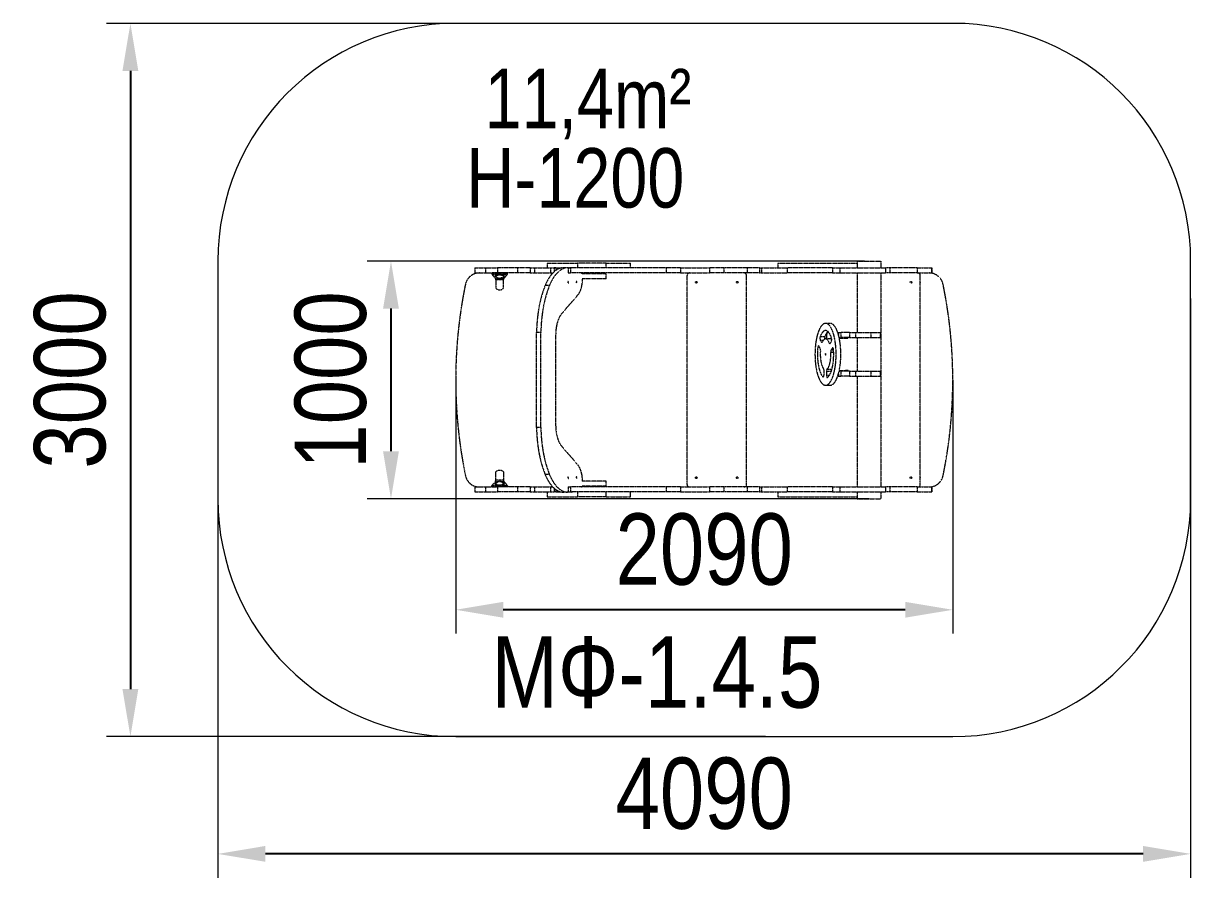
# Model space of a CAD drawing. Header units: millimetres. Extents: x -2782 to 2126, y -1889 to 1704.
import ezdxf

# ---------------------------------------------------------------- set-up
doc = ezdxf.new("R2010")
doc.units = ezdxf.units.MM
doc.linetypes.add('HIDDEN', pattern=[1.905, 1.27, -0.635])
for name, color, linetype in [('DIKOM_АРТИКУЛ', 7, 'Continuous'), ('DIKOM_ЗОНА', 90, 'Continuous'), ('DIKOM_ОБЪЕКТ', 7, 'Continuous'), ('DIKOM_РАЗМЕР_ЗОНА', 7, 'Continuous'), ('DIKOM_РАЗМЕР_ОБЪЕКТА', 7, 'Continuous')]:
    doc.layers.add(name, color=color, linetype=linetype)
doc.styles.add('style1', font='arialbd.ttf', dxfattribs={"width": 0.8})
doc.dimstyles.new('1-50', dxfattribs={"dimtxt": 300, "dimasz": 200, "dimexe": 100, "dimexo": 0, "dimgap": 100, "dimtad": 1, "dimtoh": 1, "dimtxsty": 'style1', "dimcen": 200, "dimclrd": 7, "dimclre": 7, "dimclrt": 7, "dimadec": 1, "dimazin": 2, "dimtfac": 1, "dimtmove": 0, "dimatfit": 2, "dimfxl": 0, "dimlwd": 25, "dimlwe": 18, "dimarcsym": 0})

# ---------------------------------------------------------------- blocks, each defined once
blk = doc.blocks.new('*D0')
at = {"layer": 'Defpoints', "color": 0, "transparency": 16777216}
for p in [(-964.5, 204.4), (1125.5, 204.4), (-964.5, -762.1)]:
    blk.add_point(p, dxfattribs=at)
at = {"layer": 'DIKOM_РАЗМЕР_ОБЪЕКТА', "color": 7, "lineweight": 18, "transparency": 16777216}
for p, q in [((-964.5, 204.4), (-964.5, -862.1)), ((1125.5, 204.4), (1125.5, -862.1))]:
    blk.add_line(p, q, dxfattribs=at)
at = {"layer": 'DIKOM_РАЗМЕР_ОБЪЕКТА', "color": 7, "lineweight": 25, "transparency": 16777216}
blk.add_line((925.5, -762.1), (-764.5, -762.1), dxfattribs=at)
at = {"layer": 'DIKOM_РАЗМЕР_ОБЪЕКТА', "color": 7, "transparency": 16777216}
for points in [[(-764.5, -728.8), (-764.5, -795.4), (-964.5, -762.1)], [(925.5, -728.8), (925.5, -795.4), (1125.5, -762.1)]]:
    blk.add_solid(points, dxfattribs=at)
at = {"layer": 'DIKOM_РАЗМЕР_ОБЪЕКТА', "color": 7, "transparency": 16777216, "insert": (80.5, -508.9), "char_height": 300, "attachment_point": 5, "style": 'style1'}
blk.add_mtext('{\\fArial|b0|i0|c204|p34;2090}', dxfattribs=at)
blk = doc.blocks.new('*D1')
at = {"layer": 'Defpoints', "color": 0, "transparency": 16777216}
for p in [(754, 704.4), (-1236.6, -295.6), (773.2, -295.6)]:
    blk.add_point(p, dxfattribs=at)
at = {"layer": 'DIKOM_РАЗМЕР_ОБЪЕКТА', "color": 7, "lineweight": 18, "transparency": 16777216}
for p, q in [((754, 704.4), (-1336.6, 704.4)), ((773.2, -295.6), (-1336.6, -295.6))]:
    blk.add_line(p, q, dxfattribs=at)
at = {"layer": 'DIKOM_РАЗМЕР_ОБЪЕКТА', "color": 7, "lineweight": 25, "transparency": 16777216}
blk.add_line((-1236.6, 504.4), (-1236.6, -95.6), dxfattribs=at)
at = {"layer": 'DIKOM_РАЗМЕР_ОБЪЕКТА', "color": 7, "transparency": 16777216}
for points in [[(-1270, 504.4), (-1203.3, 504.4), (-1236.6, 704.4)], [(-1270, -95.6), (-1203.3, -95.6), (-1236.6, -295.6)]]:
    blk.add_solid(points, dxfattribs=at)
at = {"layer": 'DIKOM_РАЗМЕР_ОБЪЕКТА', "color": 7, "transparency": 16777216, "insert": (-1489.8, 204.4), "char_height": 300, "attachment_point": 5, "rotation": 90, "style": 'style1'}
blk.add_mtext('{\\fArial|b0|i0|c204|p34;1000}', dxfattribs=at)
blk = doc.blocks.new('*D2')
at = {"layer": 'Defpoints', "color": 0, "transparency": 16777216}
for p in [(-1964.5, 546.6), (2125.5, 546.6), (-1964.5, -1788.8)]:
    blk.add_point(p, dxfattribs=at)
at = {"layer": 'DIKOM_РАЗМЕР_ЗОНА', "color": 7, "lineweight": 18, "transparency": 16777216}
for p, q in [((-1964.5, 546.6), (-1964.5, -1888.8)), ((2125.5, 546.6), (2125.5, -1888.8))]:
    blk.add_line(p, q, dxfattribs=at)
at = {"layer": 'DIKOM_РАЗМЕР_ЗОНА', "color": 7, "lineweight": 25, "transparency": 16777216}
blk.add_line((1925.5, -1788.8), (-1764.5, -1788.8), dxfattribs=at)
at = {"layer": 'DIKOM_РАЗМЕР_ЗОНА', "color": 7, "transparency": 16777216}
for points in [[(-1764.5, -1755.4), (-1764.5, -1822.1), (-1964.5, -1788.8)], [(1925.5, -1755.4), (1925.5, -1822.1), (2125.5, -1788.8)]]:
    blk.add_solid(points, dxfattribs=at)
at = {"layer": 'DIKOM_РАЗМЕР_ЗОНА', "color": 7, "transparency": 16777216, "insert": (80.5, -1535.6), "char_height": 300, "attachment_point": 5, "style": 'style1'}
blk.add_mtext('{\\fArial|b0|i0|c204|p34;4090}', dxfattribs=at)
blk = doc.blocks.new('*D3')
at = {"layer": 'Defpoints', "color": 0, "transparency": 16777216}
for p in [(249.9, 1704.4), (-2332.1, -1295.6), (338, -1295.6)]:
    blk.add_point(p, dxfattribs=at)
at = {"layer": 'DIKOM_РАЗМЕР_ЗОНА', "color": 7, "lineweight": 18, "transparency": 16777216}
for p, q in [((249.9, 1704.4), (-2432.1, 1704.4)), ((338, -1295.6), (-2432.1, -1295.6))]:
    blk.add_line(p, q, dxfattribs=at)
at = {"layer": 'DIKOM_РАЗМЕР_ЗОНА', "color": 7, "lineweight": 25, "transparency": 16777216}
blk.add_line((-2332.1, 1504.4), (-2332.1, -1095.6), dxfattribs=at)
at = {"layer": 'DIKOM_РАЗМЕР_ЗОНА', "color": 7, "transparency": 16777216}
for points in [[(-2365.5, 1504.4), (-2298.8, 1504.4), (-2332.1, 1704.4)], [(-2365.5, -1095.6), (-2298.8, -1095.6), (-2332.1, -1295.6)]]:
    blk.add_solid(points, dxfattribs=at)
at = {"layer": 'DIKOM_РАЗМЕР_ЗОНА', "color": 7, "transparency": 16777216, "insert": (-2585.4, 204.4), "char_height": 300, "attachment_point": 5, "rotation": 90, "style": 'style1'}
blk.add_mtext('{\\fArial|b0|i0|c204|p34;3000}', dxfattribs=at)

msp = doc.modelspace()

# ---------------------------------------------------------------- linework, layer by layer
at = {"layer": 'DIKOM_ЗОНА', "color": 3, "lineweight": 15}
msp.add_lwpolyline([(2125.517, 704.434, 0.41421356), (1125.517, 1704.434), (-964.483, 1704.434, 0.41421356), (-1964.483, 704.434), (-1964.483, -295.566, 0.41421356), (-964.483, -1295.566), (1125.517, -1295.566, 0.41421356), (2125.517, -295.566)], format="xyb", close=True, dxfattribs=at)
at = {"layer": 'DIKOM_ОБЪЕКТ', "color": 7, "linetype": 'HIDDEN', "lineweight": 15}
for p, q in [((-579.483, 696.434), (-579.483, 675.434)), ((-579.483, 696.434), (-451.901, 696.434)), ((-451.901, 696.434), (-451.901, 675.434)), ((-451.467, 696.434), (-451.901, 696.434)), ((-331.901, 696.434), (-451.467, 696.434)), ((-331.901, 675.434), (-331.901, 696.434)), ((-331.901, 696.434), (-229.483, 696.434)), ((-229.483, 675.434), (-229.483, 696.434)), ((390.517, 696.434), (390.517, 675.434)), ((390.517, 696.434), (723.212, 696.434)), ((723.212, 704.434), (723.212, 675.434)), ((723.212, 704.434), (823.212, 704.434)), ((823.212, 704.434), (823.212, 675.434)), ((823.212, 704.434), (823.212, 675.434)), ((-884.483, 675.434), (-884.483, 654.434)), ((-884.483, 675.434), (-839.354, 675.434)), ((-884.483, 654.434), (-839.354, 654.434)), ((-839.354, 675.434), (-839.354, 654.434)), ((-839.354, 675.434), (-789.354, 675.434)), ((-839.354, 654.434), (-789.354, 654.434)), ((-812.783, 653.934), (-812.783, 651.313)), ((-779.783, 653.934), (-812.783, 653.934)), ((-779.783, 654.434), (-812.283, 654.434)), ((-806.483, 651.434), (-806.483, 654.434)), ((-806.483, 654.434), (-806.483, 648.434)), ((-806.483, 651.434), (-806.483, 648.434)), ((-796.783, 643.564), (-796.634, 644.179)), ((-796.769, 643.269), (-796.783, 643.564)), ((-789.354, 675.434), (-789.354, 654.434)), ((-705.192, 675.434), (-789.354, 675.434)), ((-705.192, 654.434), (-789.354, 654.434)), ((-747.283, 654.434), (-779.783, 654.434)), ((-746.783, 653.934), (-779.783, 653.934)), ((-763.053, 644.665), (-762.783, 643.562)), ((-762.783, 643.562), (-762.799, 643.247)), ((-746.783, 651.309), (-746.783, 653.934)), ((-705.192, 675.434), (-705.192, 654.434)), ((-651.3, 675.434), (-705.192, 675.434)), ((-651.3, 654.434), (-705.192, 654.434)), ((-651.3, 675.434), (-651.3, 654.434)), ((-651.3, 675.434), (-633.116, 675.434)), ((-651.3, 654.434), (-633.116, 654.434)), ((-633.116, 675.434), (-633.116, 654.434)), ((-633.116, 675.434), (-565.751, 675.434)), ((-633.116, 654.434), (-565.751, 654.434)), ((-565.751, 675.434), (-565.751, 654.434)), ((-565.751, 675.434), (-551.034, 675.434)), ((-565.751, 654.434), (-556.148, 654.434)), ((-562.165, 654.434), (-562.165, 651.434)), ((-562.165, 651.434), (-558.964, 651.434)), ((-543.127, 675.434), (-551.034, 675.434)), ((-551.034, 675.434), (-551.034, 659.313)), ((-543.127, 675.434), (-526.494, 675.434)), ((-543.127, 675.434), (-543.127, 665.525)), ((-526.494, 675.434), (-526.494, 673.876)), ((-526.494, 675.434), (-520.54, 675.434)), ((-492.366, 676.434), (-510.552, 676.434)), ((-476.337, 676.434), (-492.366, 676.434)), ((-492.087, 675.434), (-492.087, 654.434)), ((-492.087, 675.434), (-482.087, 675.434)), ((-492.087, 654.434), (-482.087, 654.434)), ((-482.087, 675.434), (-482.087, 654.434)), ((-79.337, 675.434), (-482.087, 675.434)), ((-79.337, 654.434), (-482.087, 654.434)), ((-331.901, 650.434), (-432.337, 650.434)), ((-331.901, 629.434), (-331.901, 650.434)), ((-79.337, 675.434), (-79.337, 654.434)), ((-18.933, 675.434), (-79.337, 675.434)), ((-18.933, 654.434), (-79.337, 654.434)), ((-18.933, 675.434), (-18.933, 654.434)), ((-18.933, 675.434), (101.875, 675.434)), ((-18.933, 654.434), (101.875, 654.434)), ((8.24, -235.566), (8.24, 644.434)), ((101.875, 675.434), (101.875, 654.434)), ((162.279, 675.434), (101.875, 675.434)), ((162.279, 654.434), (101.875, 654.434)), ((162.279, 675.434), (162.279, 654.434)), ((260.962, 675.434), (162.279, 675.434)), ((260.962, 654.434), (162.279, 654.434)), ((258.24, -235.566), (258.24, 644.434)), ((258.24, -235.566), (258.24, 644.434)), ((260.962, 675.434), (260.962, 654.434)), ((313.046, 675.434), (260.962, 675.434)), ((313.046, 654.434), (260.962, 654.434)), ((313.046, 675.434), (313.046, 654.434)), ((313.046, 675.434), (321.311, 675.434)), ((313.046, 654.434), (321.311, 654.434)), ((321.311, 675.434), (321.311, 654.434)), ((321.311, 675.434), (429.199, 675.434)), ((321.311, 654.434), (429.199, 654.434)), ((429.199, 675.434), (429.199, 654.434)), ((619.792, 675.434), (429.199, 675.434)), ((619.792, 654.434), (429.199, 654.434)), ((619.792, 675.434), (619.792, 654.434)), ((619.792, 675.434), (650.873, 675.434)), ((619.792, 654.434), (650.873, 654.434)), ((650.873, 675.434), (650.873, 654.434)), ((650.873, 675.434), (843.463, 675.434)), ((650.873, 654.434), (843.463, 654.434)), ((723.212, 654.434), (723.212, 404.434)), ((823.212, 654.434), (823.212, -245.566)), ((823.212, 654.434), (823.212, -245.566)), ((843.463, 654.434), (843.463, 675.434)), ((860.152, 675.434), (843.463, 675.434)), ((860.152, 654.434), (843.463, 654.434)), ((860.152, 675.434), (860.152, 654.434)), ((975.548, 675.434), (860.152, 675.434)), ((975.548, 654.434), (860.152, 654.434)), ((975.548, 675.434), (975.548, 654.434)), ((975.548, 675.434), (1037.339, 675.434)), ((975.548, 654.434), (1037.339, 654.434)), ((988.869, -235.566), (988.869, 644.434)), ((988.869, -235.566), (988.869, 644.434)), ((1037.339, 675.434), (1037.339, 654.434)), ((1037.339, 675.434), (1037.846, 675.434)), ((1037.339, 654.434), (1037.846, 654.434)), ((1037.846, 654.434), (1037.846, 675.434)), ((-796.283, 626.69), (-796.283, 594.434)), ((-763.283, 594.434), (-763.283, 626.69)), ((-570.434, 601.418), (-588.621, 601.418)), ((-331.901, 629.434), (-432.322, 629.434)), ((-518.837, 483.301), (-451.337, 561.243)), ((610.29, 442.434), (590.557, 442.434)), ((-606.337, 404.434), (-624.524, 404.434)), ((-624.524, 4.434), (-624.524, 404.434)), ((-606.337, 4.434), (-606.337, 404.434)), ((-543.837, 12.169), (-543.837, 396.699)), ((594.899, 393.434), (594.899, 377.434)), ((604.737, 403.434), (598.32, 403.434)), ((641.704, 404.434), (643.074, 404.434)), ((643.074, 404.434), (645.309, 404.434)), ((643.074, 404.434), (643.074, 402.922)), ((645.067, 393.434), (645.415, 393.434)), ((645.309, 404.434), (655.438, 404.434)), ((645.309, 404.434), (645.309, 395.903)), ((645.415, 392.141), (645.415, 393.434)), ((655.438, 404.434), (655.438, 383.434)), ((691.338, 404.434), (655.438, 404.434)), ((691.338, 404.434), (691.338, 383.434)), ((691.338, 404.434), (716.061, 404.434)), ((716.061, 404.434), (716.061, 383.434)), ((716.061, 404.434), (780.212, 404.434)), ((780.212, 404.434), (780.212, 383.434)), ((780.212, 404.434), (820.212, 404.434)), ((820.212, 404.434), (820.212, 383.434)), ((820.212, 404.434), (820.212, 383.434)), ((567.435, 338.018), (562.903, 346.527)), ((568.043, 387.713), (587.777, 387.713)), ((568.447, 371.77), (572.979, 363.262)), ((568.447, 371.77), (581.481, 371.77)), ((572.979, 363.262), (576.674, 363.262)), ((610.29, 377.434), (590.557, 377.434)), ((605.785, 359.79), (610.757, 359.79)), ((609.696, 358.189), (614.482, 365.41)), ((647.536, 383.434), (655.438, 383.434)), ((648.185, 380.434), (673.768, 380.434)), ((691.338, 383.434), (655.438, 383.434)), ((673.768, 380.434), (673.768, 383.434)), ((673.768, 380.434), (685.612, 380.434)), ((685.612, 380.434), (685.612, 383.434)), ((691.338, 383.434), (716.061, 383.434)), ((716.061, 383.434), (780.212, 383.434)), ((723.212, 383.434), (723.212, 241.434)), ((780.212, 383.434), (820.212, 383.434)), ((557.777, 340.965), (565.865, 340.965)), ((612.581, 321.281), (624.624, 321.281)), ((619.187, 338.751), (614.401, 331.529)), ((614.401, 331.529), (624.129, 331.529)), ((619.187, 338.751), (622.324, 338.751)), ((596.97, 250.197), (616.703, 250.197)), ((616.703, 250.197), (617.54, 250.987)), ((579.516, 217.787), (581.724, 217.787)), ((584.036, 226.78), (584.291, 242.51)), ((594.54, 241.094), (594.286, 225.364)), ((594.286, 225.364), (607.378, 225.364)), ((594.54, 241.094), (614.273, 241.094)), ((614.273, 241.094), (614.261, 240.348)), ((641.704, 220.434), (643.074, 220.434)), ((643.074, 221.945), (643.074, 220.434)), ((643.074, 220.434), (645.309, 220.434)), ((645.067, 231.434), (645.415, 231.434)), ((645.309, 228.964), (645.309, 220.434)), ((645.309, 220.434), (655.438, 220.434)), ((645.415, 231.434), (645.415, 232.726)), ((647.536, 241.434), (655.438, 241.434)), ((648.185, 244.434), (673.768, 244.434)), ((655.438, 241.434), (655.438, 220.434)), ((691.338, 241.434), (655.438, 241.434)), ((691.338, 220.434), (655.438, 220.434)), ((673.768, 244.434), (673.768, 241.434)), ((685.612, 244.434), (673.768, 244.434)), ((685.612, 241.434), (685.612, 244.434)), ((691.338, 241.434), (691.338, 220.434)), ((691.338, 241.434), (716.061, 241.434)), ((691.338, 220.434), (716.061, 220.434)), ((716.061, 241.434), (716.061, 220.434)), ((716.061, 241.434), (780.212, 241.434)), ((716.061, 220.434), (780.212, 220.434)), ((723.212, 220.434), (723.212, -245.566)), ((780.212, 241.434), (780.212, 220.434)), ((780.212, 241.434), (820.212, 241.434)), ((780.212, 220.434), (820.212, 220.434)), ((820.212, 241.434), (820.212, 220.434)), ((820.212, 241.434), (820.212, 220.434)), ((590.557, 182.434), (610.29, 182.434)), ((-606.337, 4.434), (-624.524, 4.434)), ((-518.837, -74.434), (-451.337, -152.376)), ((-796.283, -217.823), (-796.283, -185.566)), ((-763.283, -185.566), (-763.283, -217.822)), ((-570.434, -192.551), (-588.621, -192.551)), ((-812.783, -245.066), (-812.783, -242.446)), ((-779.783, -245.066), (-812.783, -245.066)), ((-806.483, -239.566), (-806.483, -245.566)), ((-806.483, -239.566), (-806.483, -242.566)), ((-806.483, -242.566), (-806.483, -245.566)), ((-796.769, -234.401), (-796.783, -234.697)), ((-796.783, -234.697), (-796.634, -235.311)), ((-746.783, -245.066), (-779.783, -245.066)), ((-763.053, -235.798), (-762.783, -234.695)), ((-762.783, -234.695), (-762.799, -234.38)), ((-746.783, -242.442), (-746.783, -245.066)), ((-562.165, -242.566), (-562.165, -245.566)), ((-558.964, -242.566), (-562.165, -242.566)), ((-331.901, -241.566), (-432.337, -241.566)), ((-331.901, -220.566), (-432.322, -220.566)), ((-331.901, -241.566), (-331.901, -220.566)), ((-884.483, -245.566), (-884.483, -266.566)), ((-884.483, -245.566), (-839.354, -245.566)), ((-884.483, -266.566), (-839.354, -266.566)), ((-839.354, -245.566), (-839.354, -266.566)), ((-839.354, -245.566), (-789.354, -245.566)), ((-839.354, -266.566), (-789.354, -266.566)), ((-779.783, -245.566), (-812.283, -245.566)), ((-789.354, -245.566), (-789.354, -266.566)), ((-705.192, -245.566), (-789.354, -245.566)), ((-705.192, -266.566), (-789.354, -266.566)), ((-747.283, -245.566), (-779.783, -245.566)), ((-705.192, -245.566), (-705.192, -266.566)), ((-651.3, -245.566), (-705.192, -245.566)), ((-651.3, -266.566), (-705.192, -266.566)), ((-651.3, -245.566), (-651.3, -266.566)), ((-651.3, -245.566), (-633.116, -245.566)), ((-651.3, -266.566), (-633.116, -266.566)), ((-633.116, -245.566), (-633.116, -266.566)), ((-633.116, -245.566), (-565.751, -245.566)), ((-633.116, -266.566), (-565.751, -266.566)), ((-579.483, -266.566), (-579.483, -287.566)), ((-579.483, -287.566), (-451.901, -287.566)), ((-565.751, -245.566), (-565.751, -266.566)), ((-565.751, -245.566), (-556.148, -245.566)), ((-565.751, -266.566), (-551.034, -266.566)), ((-551.034, -250.446), (-551.034, -266.566)), ((-543.127, -266.566), (-551.034, -266.566)), ((-543.127, -256.658), (-543.127, -266.566)), ((-543.127, -266.566), (-526.494, -266.566)), ((-526.494, -265.008), (-526.494, -266.566)), ((-526.494, -266.566), (-520.54, -266.566)), ((-492.366, -267.566), (-510.552, -267.566)), ((-476.337, -267.566), (-492.366, -267.566)), ((-492.087, -245.566), (-492.087, -266.566)), ((-492.087, -245.566), (-482.087, -245.566)), ((-492.087, -266.566), (-482.087, -266.566)), ((-482.087, -245.566), (-482.087, -266.566)), ((-79.337, -245.566), (-482.087, -245.566)), ((-79.337, -266.566), (-482.087, -266.566)), ((-451.901, -266.566), (-451.901, -287.566)), ((-331.901, -287.566), (-451.901, -287.566)), ((-331.901, -287.566), (-331.901, -266.566)), ((-331.901, -287.566), (-229.483, -287.566)), ((-229.483, -287.566), (-229.483, -266.566)), ((-79.337, -245.566), (-79.337, -266.566)), ((-18.933, -245.566), (-79.337, -245.566)), ((-18.933, -266.566), (-79.337, -266.566)), ((-18.933, -245.566), (-18.933, -266.566)), ((-18.933, -245.566), (101.875, -245.566)), ((-18.933, -266.566), (101.875, -266.566)), ((101.875, -245.566), (101.875, -266.566)), ((162.279, -245.566), (101.875, -245.566)), ((162.279, -266.566), (101.875, -266.566)), ((162.279, -245.566), (162.279, -266.566)), ((260.962, -245.566), (162.279, -245.566)), ((260.962, -266.566), (162.279, -266.566)), ((260.962, -245.566), (260.962, -266.566)), ((313.046, -245.566), (260.962, -245.566)), ((313.046, -266.566), (260.962, -266.566)), ((313.046, -245.566), (313.046, -266.566)), ((313.046, -245.566), (321.311, -245.566)), ((313.046, -266.566), (321.311, -266.566)), ((321.311, -245.566), (321.311, -266.566)), ((321.311, -245.566), (429.199, -245.566)), ((321.311, -266.566), (429.199, -266.566)), ((390.517, -266.566), (390.517, -287.566)), ((390.517, -287.566), (723.212, -287.566)), ((429.199, -245.566), (429.199, -266.566)), ((619.792, -245.566), (429.199, -245.566)), ((619.792, -266.566), (429.199, -266.566)), ((619.792, -245.566), (619.792, -266.566)), ((619.792, -245.566), (650.873, -245.566)), ((619.792, -266.566), (650.873, -266.566)), ((650.873, -245.566), (650.873, -266.566)), ((650.873, -245.566), (843.463, -245.566)), ((650.873, -266.566), (843.463, -266.566)), ((723.212, -266.566), (723.212, -295.566)), ((823.212, -266.566), (823.212, -295.566)), ((823.212, -266.566), (823.212, -295.566)), ((843.463, -266.566), (843.463, -245.566)), ((860.152, -245.566), (843.463, -245.566)), ((860.152, -266.566), (843.463, -266.566)), ((860.152, -245.566), (860.152, -266.566)), ((975.548, -245.566), (860.152, -245.566)), ((975.548, -266.566), (860.152, -266.566)), ((975.548, -245.566), (975.548, -266.566)), ((975.548, -245.566), (1037.339, -245.566)), ((975.548, -266.566), (1037.339, -266.566)), ((1037.339, -245.566), (1037.339, -266.566)), ((1037.339, -245.566), (1037.846, -245.566)), ((1037.339, -266.566), (1037.846, -266.566)), ((1037.846, -266.566), (1037.846, -245.566)), ((723.212, -295.566), (823.212, -295.566))]:
    msp.add_line(p, q, dxfattribs=at)
at = {"layer": 'DIKOM_ОБЪЕКТ', "color": 7, "linetype": 'HIDDEN', "lineweight": 15, "flags": 128}
for points in [[(-812.783, 651.488), (-812.473, 649.546), (-811.555, 647.95)], [(-779.783, 652.767), (-784.579, 652.758), (-789.228, 652.728), (-793.637, 652.679), (-797.724, 652.61), (-800.459, 652.546), (-802.918, 652.472), (-805.091, 652.388), (-807.815, 652.242), (-809.904, 652.072), (-811.08, 651.928), (-811.937, 651.77), (-812.49, 651.596), (-812.771, 651.308)], [(-811.538, 647.929), (-805.095, 640.142), (-797.946, 631.461)], [(-811.485, 647.965), (-811.472, 647.918), (-810.825, 647.866), (-809.605, 647.868), (-807.866, 647.898), (-805.622, 647.942), (-802.921, 647.989), (-799.818, 648.034), (-796.335, 648.074), (-792.581, 648.106), (-788.569, 648.131), (-784.422, 648.146), (-780.182, 648.152)], [(-780.215, 646.42), (-784.126, 646.347), (-787.855, 646.149), (-791.268, 645.815), (-794.195, 645.333), (-796.554, 644.679), (-798.236, 643.835), (-799.205, 642.78), (-799.448, 641.507)], [(-799.448, 641.507), (-799.089, 640.22), (-798.233, 638.805), (-796.904, 637.284), (-795.149, 635.738), (-792.971, 634.23), (-790.406, 632.869), (-787.47, 631.748), (-784.232, 630.967)], [(-762.799, 643.247), (-762.943, 642.526), (-763.242, 641.73), (-763.653, 640.95), (-764.241, 640.061), (-764.929, 639.19), (-765.742, 638.304), (-766.668, 637.424), (-767.703, 636.565), (-769.332, 635.429), (-771.077, 634.455), (-772.999, 633.631), (-774.628, 633.114), (-776.278, 632.744), (-779.782, 632.432), (-781.542, 632.51), (-783.292, 632.745), (-784.944, 633.117), (-786.574, 633.636), (-788.024, 634.235), (-789.459, 634.97), (-790.659, 635.705), (-791.884, 636.584), (-792.711, 637.262), (-793.438, 637.924), (-794.279, 638.787), (-794.817, 639.408), (-795.346, 640.092), (-796.083, 641.25), (-796.55, 642.294), (-796.769, 643.269)], [(-796.395, 644.102), (-796.397, 644.087), (-796.284, 644.158), (-796.119, 644.258), (-795.053, 644.728), (-793.376, 645.197), (-791.248, 645.586), (-788.903, 645.871), (-786.496, 646.065), (-783.595, 646.206), (-780.13, 646.268), (-778.21, 646.257), (-776.209, 646.212), (-774.381, 646.138), (-772.762, 646.043), (-770.129, 645.813), (-768.245, 645.573), (-766.565, 645.276), (-765.057, 644.902), (-764.613, 644.76), (-764.204, 644.61), (-763.845, 644.461), (-763.581, 644.387), (-763.424, 644.458)], [(-760.12, 641.485), (-760.373, 642.799), (-761.392, 643.877), (-763.175, 644.735), (-765.649, 645.388), (-768.734, 645.866), (-772.299, 646.188), (-776.169, 646.369), (-780.215, 646.42)], [(-780.182, 648.152), (-778.883, 648.151), (-777.312, 648.15), (-775.238, 648.146), (-772.697, 648.138), (-769.735, 648.124), (-766.781, 648.104), (-763.595, 648.077), (-760.322, 648.041), (-757.858, 648.007), (-755.475, 647.969), (-754.718, 647.956), (-753.982, 647.942), (-753.27, 647.929), (-752.583, 647.915), (-751.925, 647.902), (-751.301, 647.89), (-749.662, 647.864), (-748.559, 647.872), (-748.011, 647.952)], [(-746.821, 651.302), (-746.81, 651.4), (-747.078, 651.594), (-748.018, 651.849), (-749.657, 652.07), (-750.972, 652.186), (-752.566, 652.291), (-754.445, 652.386), (-757.805, 652.508), (-761.805, 652.608), (-764.465, 652.656), (-767.289, 652.696), (-770.259, 652.727), (-774.931, 652.757), (-779.783, 652.767)], [(-775.331, 630.967), (-772.098, 631.745), (-769.181, 632.857), (-766.612, 634.218), (-764.452, 635.708), (-762.686, 637.257), (-761.359, 638.769), (-760.489, 640.195), (-760.12, 641.485)], [(-761.633, 631.437), (-754.453, 640.142), (-747.998, 647.962)], [(-748.013, 647.947), (-747.092, 649.547), (-746.783, 651.482)], [(-748.011, 647.952), (-748.008, 647.953), (-748, 647.963)], [(-510.552, 676.434), (-513.751, 676.331), (-516.946, 676.024), (-520.135, 675.513), (-523.314, 674.798), (-526.48, 673.88), (-529.629, 672.761), (-532.76, 671.44), (-535.867, 669.919), (-538.948, 668.201), (-542.001, 666.286), (-545.021, 664.177), (-548.006, 661.876), (-550.953, 659.385), (-553.858, 656.707), (-556.719, 653.844), (-559.533, 650.8), (-562.296, 647.577), (-565.007, 644.18), (-567.662, 640.61), (-570.258, 636.873), (-572.794, 632.971), (-575.265, 628.909), (-577.671, 624.691), (-580.007, 620.322), (-582.273, 615.805), (-584.465, 611.145), (-586.582, 606.348), (-588.621, 601.418)], [(-492.366, 676.434), (-495.564, 676.331), (-498.76, 676.024), (-501.948, 675.513), (-505.127, 674.798), (-508.293, 673.88), (-511.443, 672.761), (-514.573, 671.44), (-517.68, 669.919), (-520.762, 668.201), (-523.814, 666.286), (-526.835, 664.177), (-529.819, 661.876), (-532.766, 659.385), (-535.671, 656.707), (-538.532, 653.844), (-541.346, 650.8), (-544.11, 647.577), (-546.82, 644.18), (-549.475, 640.61), (-552.072, 636.873), (-554.607, 632.971), (-557.079, 628.909), (-559.484, 624.691), (-561.821, 620.322), (-564.087, 615.805), (-566.279, 611.145), (-568.396, 606.348), (-570.434, 601.418)], [(-432.337, 650.434), (-432.559, 650.982), (-433.063, 651.991), (-433.634, 652.846), (-434.26, 653.53), (-434.929, 654.029), (-435.626, 654.332), (-436.337, 654.434)], [(-797.977, 631.5), (-796.685, 629.161), (-796.284, 626.666)], [(-797.934, 631.472), (-797.888, 631.449), (-797.585, 631.395), (-797.297, 631.359), (-796.795, 631.307), (-796.407, 631.274), (-795.969, 631.242), (-795.514, 631.213), (-795.049, 631.187), (-794.581, 631.164), (-792.385, 631.084), (-789.791, 631.026), (-788.105, 631.001), (-786.253, 630.981), (-784.232, 630.967)], [(-783.468, 626.108), (-786.235, 626.113), (-788.811, 626.12), (-791.062, 626.132), (-792.956, 626.157), (-794.435, 626.212), (-795.475, 626.316), (-796.082, 626.478), (-796.284, 626.698)], [(-796.283, 594.434), (-796.009, 592.435), (-795.13, 590.393), (-793.639, 588.46), (-791.647, 586.788), (-789.364, 585.478), (-787.046, 584.557), (-784.923, 583.981), (-782.766, 583.615), (-780.034, 583.435), (-776.804, 583.614), (-773.298, 584.319), (-769.877, 585.637), (-766.951, 587.519), (-764.834, 589.778), (-763.64, 592.159), (-763.283, 594.434)], [(-784.232, 630.967), (-779.782, 630.657), (-775.331, 630.967)], [(-776.097, 626.107), (-779.782, 626.154), (-783.468, 626.108)], [(-763.283, 626.689), (-763.482, 626.469), (-764.089, 626.308), (-765.123, 626.208), (-766.593, 626.155), (-768.492, 626.13), (-770.757, 626.118), (-773.33, 626.112), (-776.097, 626.107)], [(-775.331, 630.967), (-771.788, 630.996), (-768.539, 631.049), (-765.789, 631.13), (-763.681, 631.236), (-762.317, 631.353), (-761.68, 631.447), (-761.671, 631.469)], [(-763.283, 626.657), (-762.881, 629.155), (-761.582, 631.499)], [(-588.621, 601.418), (-591.145, 594.946), (-593.588, 588.35), (-595.947, 581.634), (-598.221, 574.802), (-600.41, 567.858), (-602.51, 560.807), (-604.522, 553.653), (-606.443, 546.4), (-608.273, 539.053), (-610.011, 531.618), (-611.655, 524.097), (-613.204, 516.496), (-614.658, 508.821), (-616.015, 501.074), (-617.275, 493.263), (-618.437, 485.39), (-619.499, 477.463), (-620.462, 469.484), (-621.325, 461.459), (-622.088, 453.394), (-622.749, 445.294), (-623.308, 437.162), (-623.766, 429.006), (-624.121, 420.828), (-624.374, 412.636), (-624.524, 404.434)], [(-570.434, 601.418), (-572.959, 594.946), (-575.401, 588.35), (-577.76, 581.634), (-580.035, 574.802), (-582.223, 567.858), (-584.324, 560.807), (-586.335, 553.653), (-588.257, 546.4), (-590.087, 539.053), (-591.825, 531.618), (-593.468, 524.097), (-595.018, 516.496), (-596.471, 508.821), (-597.829, 501.074), (-599.088, 493.263), (-600.25, 485.39), (-601.313, 477.463), (-602.276, 469.484), (-603.139, 461.459), (-603.901, 453.394), (-604.562, 445.294), (-605.122, 437.162), (-605.579, 429.006), (-605.934, 420.828), (-606.187, 412.636), (-606.337, 404.434)], [(-491.337, 618.934), (-491.756, 618.832), (-492.151, 618.533), (-492.498, 618.053), (-492.778, 617.422), (-492.974, 616.675), (-493.075, 615.855), (-493.075, 615.012), (-492.974, 614.193), (-492.778, 613.445), (-492.498, 612.814), (-492.151, 612.335), (-491.756, 612.035), (-491.337, 611.934), (-490.919, 612.035), (-490.524, 612.335), (-490.177, 612.814), (-489.897, 613.445), (-489.701, 614.193), (-489.6, 615.012), (-489.6, 615.855), (-489.701, 616.675), (-489.897, 617.422), (-490.177, 618.053), (-490.524, 618.533), (-490.919, 618.832), (-491.337, 618.934)], [(-456.337, 618.934), (-456.756, 618.832), (-457.151, 618.533), (-457.498, 618.053), (-457.778, 617.422), (-457.974, 616.675), (-458.075, 615.855), (-458.075, 615.012), (-457.974, 614.193), (-457.778, 613.445), (-457.498, 612.814), (-457.151, 612.335), (-456.756, 612.035), (-456.337, 611.934), (-455.919, 612.035), (-455.524, 612.335), (-455.177, 612.814), (-454.897, 613.445), (-454.701, 614.193), (-454.6, 615.012), (-454.6, 615.855), (-454.701, 616.675), (-454.897, 617.422), (-455.177, 618.053), (-455.524, 618.533), (-455.919, 618.832), (-456.337, 618.934)], [(-451.337, 561.243), (-449.552, 563.432), (-447.826, 565.804), (-446.165, 568.354), (-444.572, 571.074), (-443.053, 573.957), (-441.612, 576.995), (-440.252, 580.18), (-438.977, 583.503), (-437.791, 586.954), (-436.696, 590.525), (-435.697, 594.206), (-434.796, 597.987), (-433.994, 601.856), (-433.295, 605.804), (-432.7, 609.82), (-432.211, 613.893), (-431.83, 618.011), (-431.557, 622.163), (-431.392, 626.339), (-431.341, 629.434)], [(-518.837, 483.301), (-520.782, 480.936), (-522.671, 478.396), (-524.501, 475.686), (-526.266, 472.813), (-527.965, 469.782), (-529.593, 466.6), (-531.147, 463.273), (-532.623, 459.807), (-534.019, 456.211), (-535.332, 452.492), (-536.558, 448.657), (-537.696, 444.714), (-538.744, 440.672), (-539.698, 436.539), (-540.557, 432.323), (-541.319, 428.033), (-541.983, 423.678), (-542.547, 419.268), (-543.01, 414.81), (-543.372, 410.315), (-543.63, 405.792), (-543.786, 401.25), (-543.837, 396.699)], [(553.143, 382.675), (552.229, 378.326), (551.374, 373.876), (550.579, 369.331), (549.846, 364.698), (549.175, 359.984), (548.569, 355.198), (548.027, 350.345), (547.551, 345.434), (547.141, 340.472), (546.798, 335.467), (546.522, 330.426), (546.315, 325.357), (546.175, 320.269), (546.104, 315.168), (546.102, 310.064), (546.168, 304.962), (546.302, 299.873), (546.505, 294.803), (546.776, 289.76), (547.114, 284.751), (547.519, 279.786), (547.991, 274.871), (548.528, 270.014), (549.13, 265.222), (549.796, 260.503), (550.525, 255.865), (551.315, 251.313), (552.166, 246.856), (553.076, 242.499), (554.044, 238.251), (555.068, 234.117), (556.147, 230.104), (557.279, 226.217), (558.463, 222.464), (559.696, 218.849), (560.976, 215.379), (562.302, 212.058), (563.671, 208.892), (565.083, 205.886), (566.533, 203.044), (568.02, 200.37), (569.542, 197.87), (571.097, 195.546), (572.681, 193.402), (574.293, 191.442), (575.931, 189.669), (577.59, 188.084), (579.27, 186.692), (580.967, 185.493), (582.679, 184.49), (584.403, 183.685), (586.137, 183.078), (587.877, 182.67), (589.621, 182.462), (591.367, 182.455), (593.112, 182.648), (594.853, 183.042), (596.587, 183.635), (598.312, 184.426), (600.024, 185.415), (601.723, 186.6), (603.404, 187.979), (605.065, 189.549), (606.704, 191.309), (608.318, 193.256), (609.904, 195.387), (611.461, 197.698), (612.986, 200.186), (614.476, 202.847), (615.929, 205.677), (617.342, 208.672), (618.715, 211.827), (620.044, 215.137), (621.328, 218.596), (622.564, 222.201), (623.751, 225.945), (624.887, 229.822), (625.97, 233.826), (626.998, 237.952), (627.97, 242.192), (628.884, 246.541), (629.74, 250.991), (630.534, 255.536), (631.268, 260.169), (631.938, 264.883), (632.545, 269.67), (633.086, 274.522), (633.563, 279.433), (633.973, 284.395), (634.316, 289.401), (634.591, 294.442), (634.799, 299.51), (634.938, 304.598), (635.009, 309.699), (635.012, 314.804), (634.946, 319.905), (634.811, 324.994), (634.608, 330.065), (634.338, 335.108), (633.999, 340.116), (633.594, 345.081), (633.123, 349.996), (632.585, 354.853), (631.983, 359.645), (631.318, 364.364), (630.589, 369.003), (629.798, 373.554), (628.947, 378.012), (628.037, 382.368), (627.069, 386.617), (626.045, 390.751), (624.966, 394.764), (623.834, 398.65), (622.651, 402.404), (621.418, 406.018), (620.137, 409.489), (618.812, 412.809), (617.442, 415.975), (616.031, 418.981), (614.581, 421.824), (613.093, 424.497), (611.571, 426.997), (610.017, 429.321), (608.432, 431.465), (606.82, 433.425), (605.183, 435.199), (603.523, 436.783), (601.843, 438.175), (600.146, 439.374), (598.434, 440.377), (596.71, 441.183), (594.977, 441.79), (593.236, 442.197), (591.492, 442.405), (589.746, 442.412), (588.001, 442.219), (586.261, 441.825), (584.527, 441.232), (582.802, 440.441), (581.089, 439.452), (579.391, 438.267), (577.71, 436.889), (576.048, 435.318), (574.41, 433.558), (572.796, 431.611), (571.209, 429.48), (569.652, 427.169), (568.128, 424.681), (566.638, 422.02), (565.185, 419.19), (563.771, 416.195), (562.398, 413.041), (561.069, 409.731), (559.785, 406.271), (558.549, 402.666), (557.362, 398.923), (556.226, 395.046), (555.144, 391.041), (554.115, 386.915), (553.143, 382.675)], [(610.29, 182.434), (611.101, 182.455), (612.846, 182.648), (614.586, 183.042), (616.32, 183.635), (618.045, 184.426), (619.758, 185.415), (621.456, 186.6), (623.137, 187.979), (624.799, 189.549), (626.437, 191.309), (628.051, 193.256), (629.638, 195.387), (631.195, 197.698), (632.719, 200.186), (634.209, 202.847), (635.662, 205.677), (637.076, 208.672), (638.449, 211.827), (639.778, 215.137), (641.062, 218.596), (642.298, 222.201), (643.485, 225.945), (644.621, 229.822), (645.703, 233.826), (646.732, 237.952), (647.704, 242.192), (648.618, 246.541), (649.473, 250.991), (650.268, 255.536), (651.001, 260.169), (651.672, 264.883), (652.278, 269.67), (652.82, 274.522), (653.296, 279.433), (653.706, 284.395), (654.049, 289.401), (654.325, 294.442), (654.532, 299.51), (654.672, 304.598), (654.743, 309.699), (654.745, 314.804), (654.679, 319.905), (654.545, 324.994), (654.342, 330.065), (654.071, 335.108), (653.733, 340.116), (653.328, 345.081), (652.856, 349.996), (652.319, 354.853), (651.717, 359.645), (651.051, 364.364), (650.322, 369.003), (649.532, 373.554), (648.681, 378.012), (647.771, 382.368), (646.803, 386.617), (645.779, 390.751), (644.7, 394.764), (643.568, 398.65), (642.384, 402.404), (641.151, 406.018), (639.871, 409.489), (638.545, 412.809), (637.175, 415.975), (635.764, 418.981), (634.314, 421.824), (632.827, 424.497), (631.305, 426.997), (629.75, 429.321), (628.166, 431.465), (626.554, 433.425), (624.916, 435.199), (623.257, 436.783), (621.577, 438.175), (619.88, 439.374), (618.168, 440.377), (616.444, 441.183), (614.71, 441.79), (612.97, 442.197), (611.226, 442.405), (610.29, 442.434)], [(615.398, 381.171), (614.314, 384.371), (613.182, 387.426), (612.004, 390.329), (610.783, 393.073), (609.52, 395.654), (608.22, 398.066), (606.883, 400.305), (605.513, 402.365), (604.113, 404.243), (602.685, 405.934), (601.233, 407.436), (599.759, 408.746), (598.267, 409.86), (596.759, 410.776), (595.238, 411.493), (593.708, 412.008), (592.171, 412.322), (590.631, 412.433), (589.091, 412.342), (587.554, 412.048), (586.023, 411.551), (584.501, 410.854), (582.992, 409.957), (581.497, 408.862), (580.022, 407.571), (578.567, 406.088), (577.137, 404.414), (575.734, 402.554), (574.361, 400.512), (573.021, 398.29), (571.717, 395.895), (570.451, 393.33), (569.225, 390.601), (568.043, 387.713)], [(600.423, 408.182), (599.755, 407.571), (598.301, 406.088), (596.871, 404.414), (595.468, 402.554), (594.095, 400.512), (592.755, 398.29), (591.45, 395.895), (590.184, 393.33), (588.959, 390.601), (587.777, 387.713)], [(598.32, 403.434), (597.833, 403.332), (597.356, 403.029), (596.899, 402.53), (596.47, 401.846), (596.08, 400.991), (595.735, 399.982), (595.442, 398.84), (595.209, 397.588), (595.038, 396.251), (594.934, 394.857), (594.899, 393.434)], [(645.415, 393.434), (645.38, 394.857), (645.276, 396.251), (645.106, 397.588), (644.872, 398.84), (644.579, 399.982), (644.234, 400.991), (643.844, 401.846), (643.415, 402.53), (642.958, 403.029), (642.481, 403.332), (641.994, 403.434)], [(562.903, 346.527), (562.475, 347.209), (562.019, 347.706), (561.543, 348.01), (561.058, 348.112), (560.572, 348.012), (560.096, 347.711), (559.639, 347.216), (559.212, 346.536), (558.821, 345.686), (558.476, 344.682), (558.183, 343.545), (557.948, 342.297), (557.777, 340.965)], [(572.979, 363.262), (573.441, 362.533), (573.937, 362.021), (574.454, 361.736), (574.979, 361.686), (575.501, 361.873), (576.007, 362.291), (576.485, 362.931), (576.924, 363.777)], [(605.785, 359.79), (604.844, 362.232), (603.858, 364.515), (602.829, 366.632), (601.761, 368.574), (600.657, 370.337), (599.521, 371.915), (598.356, 373.302), (597.166, 374.495), (595.955, 375.488), (594.727, 376.28), (593.485, 376.867), (592.234, 377.248), (590.977, 377.422), (589.72, 377.388), (588.464, 377.145), (587.216, 376.696), (585.978, 376.04), (584.755, 375.181), (583.551, 374.121), (582.369, 372.864), (581.213, 371.413), (580.087, 369.774), (578.994, 367.951), (577.939, 365.95), (576.924, 363.777)], [(605.785, 359.79), (606.194, 358.826), (606.649, 358.058), (607.14, 357.502), (607.653, 357.172), (608.178, 357.077), (608.701, 357.218), (609.211, 357.591), (609.696, 358.189)], [(614.482, 365.41), (614.898, 366.152), (615.273, 367.058), (615.601, 368.111), (615.874, 369.289), (616.087, 370.569), (616.236, 371.925), (616.318, 373.328), (616.33, 374.751), (616.274, 376.165), (616.149, 377.541), (615.958, 378.852), (615.706, 380.07), (615.398, 381.171)], [(557.777, 340.965), (557.37, 336.621), (557.032, 332.227), (556.761, 327.794), (556.559, 323.329), (556.425, 318.842), (556.361, 314.342), (556.366, 309.838), (556.441, 305.339), (556.585, 300.855), (556.798, 296.395), (557.079, 291.966), (557.428, 287.58), (557.844, 283.244), (558.327, 278.967), (558.875, 274.758), (559.488, 270.625), (560.163, 266.577), (560.9, 262.622), (561.697, 258.768), (562.553, 255.023), (563.465, 251.395), (564.433, 247.89), (565.453, 244.516), (566.525, 241.28), (567.645, 238.189), (568.811, 235.248), (570.022, 232.463), (571.275, 229.841), (572.566, 227.386), (573.894, 225.104), (575.256, 222.999), (576.649, 221.075), (578.07, 219.337), (579.516, 217.787)], [(568.916, 327.314), (568.663, 323.712), (568.48, 320.073), (568.367, 316.41), (568.326, 312.734), (568.356, 309.057), (568.456, 305.391), (568.628, 301.748), (568.87, 298.139), (569.181, 294.575), (569.561, 291.069), (570.008, 287.631), (570.52, 284.273), (571.097, 281.005), (571.736, 277.837), (572.436, 274.78), (573.193, 271.844), (574.006, 269.037), (574.872, 266.37), (575.788, 263.85), (576.751, 261.485), (577.759, 259.284), (578.808, 257.253), (579.894, 255.398), (581.014, 253.726), (582.165, 252.242)], [(589.406, 314.595), (589.27, 313.792), (589.199, 312.92), (589.196, 312.025), (589.261, 311.15), (589.391, 310.339), (589.58, 309.633), (589.818, 309.068), (590.092, 308.671), (590.39, 308.463), (590.696, 308.455), (590.996, 308.645), (591.273, 309.026), (591.514, 309.578), (591.708, 310.272), (591.844, 311.075), (591.915, 311.947), (591.918, 312.842), (591.852, 313.718), (591.722, 314.528), (591.534, 315.234), (591.296, 315.8), (591.021, 316.196), (590.723, 316.404), (590.417, 316.413), (590.118, 316.222), (589.84, 315.841), (589.599, 315.29), (589.406, 314.595)], [(596.97, 250.197), (598.163, 251.357), (599.332, 252.712), (600.474, 254.259), (601.583, 255.992), (602.657, 257.906), (603.693, 259.994), (604.686, 262.251), (605.634, 264.668), (606.534, 267.237), (607.383, 269.952), (608.178, 272.802), (608.916, 275.78), (609.596, 278.874), (610.214, 282.077), (610.77, 285.376), (611.261, 288.762), (611.686, 292.223), (612.043, 295.75), (612.331, 299.33), (612.55, 302.952), (612.698, 306.604), (612.776, 310.275), (612.782, 313.952), (612.717, 317.625), (612.581, 321.281)], [(598.496, 215.165), (599.986, 216.309), (601.457, 217.648), (602.905, 219.179), (604.329, 220.899), (605.724, 222.805), (607.089, 224.893), (608.421, 227.158), (609.716, 229.596), (610.972, 232.203), (612.187, 234.972), (613.358, 237.898), (614.483, 240.975), (615.559, 244.198), (616.584, 247.559), (617.557, 251.051), (618.475, 254.668), (619.336, 258.402), (620.139, 262.245), (620.882, 266.191), (621.563, 270.23), (622.182, 274.355), (622.736, 278.557), (623.225, 282.828), (623.648, 287.159), (624.004, 291.541), (624.292, 295.965), (624.511, 300.423), (624.661, 304.906), (624.743, 309.403), (624.755, 313.907), (624.697, 318.408), (624.571, 322.896), (624.375, 327.364), (624.111, 331.801)], [(614.401, 331.529), (613.954, 330.722), (613.554, 329.723), (613.211, 328.557), (612.934, 327.251), (612.728, 325.836), (612.599, 324.346), (612.55, 322.816), (612.581, 321.281)], [(624.111, 331.801), (623.983, 333.174), (623.789, 334.481), (623.534, 335.693), (623.223, 336.788), (622.862, 337.742), (622.458, 338.537), (622.019, 339.156), (621.555, 339.587), (621.075, 339.82), (620.588, 339.852), (620.105, 339.681), (619.635, 339.312), (619.187, 338.751)], [(584.291, 242.51), (584.275, 244.046), (584.179, 245.558), (584.005, 247.008), (583.757, 248.363), (583.441, 249.592), (583.064, 250.664), (582.635, 251.554), (582.165, 252.242)], [(596.97, 250.197), (596.479, 249.641), (596.024, 248.873), (595.614, 247.91), (595.26, 246.774), (594.969, 245.493), (594.749, 244.097), (594.605, 242.619), (594.54, 241.094)], [(616.703, 250.197), (616.213, 249.641), (615.757, 248.873), (615.348, 247.91), (614.993, 246.774), (614.703, 245.493), (614.483, 244.097), (614.338, 242.619), (614.273, 241.094)], [(579.516, 217.787), (579.987, 217.425), (580.471, 217.261), (580.957, 217.301), (581.437, 217.541), (581.9, 217.979), (582.338, 218.605), (582.74, 219.406), (583.1, 220.365), (583.409, 221.465), (583.662, 222.681), (583.853, 223.991), (583.979, 225.366), (584.036, 226.78)], [(594.286, 225.364), (594.297, 223.941), (594.378, 222.537), (594.526, 221.181), (594.739, 219.9), (595.011, 218.72), (595.338, 217.665), (595.713, 216.757), (596.128, 216.013), (596.575, 215.45), (597.045, 215.078), (597.529, 214.905), (598.015, 214.934), (598.496, 215.165)], [(641.994, 221.434), (642.481, 221.535), (642.958, 221.839), (643.415, 222.337), (643.844, 223.021), (644.234, 223.876), (644.579, 224.885), (644.872, 226.027), (645.106, 227.279), (645.276, 228.616), (645.38, 230.011), (645.415, 231.434)], [(-624.524, 4.434), (-624.374, -3.769), (-624.121, -11.961), (-623.766, -20.138), (-623.308, -28.295), (-622.749, -36.426), (-622.088, -44.527), (-621.325, -52.592), (-620.462, -60.616), (-619.499, -68.595), (-618.437, -76.523), (-617.275, -84.396), (-616.015, -92.207), (-614.658, -99.953), (-613.204, -107.629), (-611.655, -115.23), (-610.011, -122.75), (-608.273, -130.186), (-606.443, -137.533), (-604.522, -144.786), (-602.51, -151.94), (-600.41, -158.991), (-598.221, -165.935), (-595.947, -172.767), (-593.588, -179.483), (-591.145, -186.079), (-588.621, -192.551)], [(-606.337, 4.434), (-606.187, -3.769), (-605.934, -11.961), (-605.579, -20.138), (-605.122, -28.295), (-604.562, -36.426), (-603.901, -44.527), (-603.139, -52.592), (-602.276, -60.616), (-601.313, -68.595), (-600.25, -76.523), (-599.088, -84.396), (-597.829, -92.207), (-596.471, -99.953), (-595.018, -107.629), (-593.468, -115.23), (-591.825, -122.75), (-590.087, -130.186), (-588.257, -137.533), (-586.335, -144.786), (-584.324, -151.94), (-582.223, -158.991), (-580.035, -165.935), (-577.76, -172.767), (-575.401, -179.483), (-572.959, -186.079), (-570.434, -192.551)], [(-543.837, 12.169), (-543.786, 7.617), (-543.63, 3.075), (-543.372, -1.448), (-543.01, -5.943), (-542.547, -10.4), (-541.983, -14.811), (-541.319, -19.166), (-540.557, -23.456), (-539.698, -27.672), (-538.744, -31.805), (-537.696, -35.847), (-536.558, -39.79), (-535.332, -43.625), (-534.019, -47.344), (-532.623, -50.94), (-531.147, -54.405), (-529.593, -57.733), (-527.965, -60.915), (-526.266, -63.946), (-524.501, -66.819), (-522.671, -69.528), (-520.782, -72.068), (-518.837, -74.434)], [(-796.283, -185.566), (-796.009, -183.567), (-795.13, -181.525), (-793.639, -179.593), (-791.647, -177.921), (-789.364, -176.611), (-787.046, -175.689), (-784.923, -175.114), (-782.766, -174.748), (-780.034, -174.568), (-776.804, -174.747), (-773.298, -175.452), (-769.877, -176.769), (-766.951, -178.652), (-764.834, -180.911), (-763.64, -183.292), (-763.283, -185.566)], [(-588.621, -192.551), (-586.582, -197.481), (-584.465, -202.278), (-582.273, -206.938), (-580.007, -211.455), (-577.671, -215.824), (-575.265, -220.042), (-572.794, -224.104), (-570.258, -228.005), (-567.662, -231.743), (-565.007, -235.312), (-562.296, -238.71), (-559.533, -241.933), (-556.719, -244.977), (-553.858, -247.839), (-550.953, -250.518), (-548.006, -253.009), (-545.021, -255.31), (-542.001, -257.419), (-538.948, -259.333), (-535.867, -261.052), (-532.76, -262.572), (-529.629, -263.893), (-526.48, -265.013), (-523.314, -265.931), (-520.135, -266.646), (-516.946, -267.157), (-513.751, -267.464), (-510.552, -267.566)], [(-570.434, -192.551), (-568.396, -197.481), (-566.279, -202.278), (-564.087, -206.938), (-561.821, -211.455), (-559.484, -215.824), (-557.079, -220.042), (-554.607, -224.104), (-552.072, -228.005), (-549.475, -231.743), (-546.82, -235.312), (-544.11, -238.71), (-541.346, -241.933), (-538.532, -244.977), (-535.671, -247.839), (-532.766, -250.518), (-529.819, -253.009), (-526.835, -255.31), (-523.814, -257.419), (-520.762, -259.333), (-517.68, -261.052), (-514.573, -262.572), (-511.443, -263.893), (-508.293, -265.013), (-505.127, -265.931), (-501.948, -266.646), (-498.76, -267.157), (-495.564, -267.464), (-492.366, -267.566)], [(-431.341, -220.566), (-431.392, -217.471), (-431.557, -213.296), (-431.83, -209.143), (-432.211, -205.025), (-432.7, -200.953), (-433.295, -196.937), (-433.994, -192.989), (-434.796, -189.119), (-435.697, -185.339), (-436.696, -181.658), (-437.791, -178.087), (-438.977, -174.635), (-440.252, -171.313), (-441.612, -168.128), (-443.053, -165.09), (-444.572, -162.207), (-446.165, -159.486), (-447.826, -156.937), (-449.552, -154.565), (-451.337, -152.376)], [(-812.783, -242.621), (-812.473, -240.679), (-811.555, -239.083)], [(-779.783, -243.9), (-784.579, -243.89), (-789.228, -243.861), (-793.637, -243.812), (-797.724, -243.742), (-800.459, -243.679), (-802.918, -243.605), (-805.091, -243.52), (-807.815, -243.374), (-809.904, -243.205), (-811.08, -243.061), (-811.937, -242.902), (-812.49, -242.729), (-812.771, -242.441)], [(-811.538, -239.062), (-805.095, -231.275), (-797.946, -222.594)], [(-811.485, -239.098), (-811.472, -239.05), (-810.825, -238.999), (-809.605, -239.001), (-807.866, -239.031), (-805.622, -239.074), (-802.921, -239.121), (-799.818, -239.166), (-796.335, -239.206), (-792.581, -239.239), (-788.569, -239.263), (-784.422, -239.279), (-780.182, -239.284)], [(-799.448, -232.639), (-799.089, -231.353), (-798.233, -229.938), (-796.904, -228.416), (-795.149, -226.871), (-792.971, -225.363), (-790.406, -224.002), (-787.47, -222.88), (-784.232, -222.1)], [(-780.215, -237.553), (-784.126, -237.48), (-787.855, -237.282), (-791.268, -236.948), (-794.195, -236.466), (-796.554, -235.811), (-798.236, -234.968), (-799.205, -233.913), (-799.448, -232.639)], [(-797.977, -222.633), (-796.685, -220.294), (-796.284, -217.799)], [(-797.934, -222.604), (-797.888, -222.582), (-797.585, -222.528), (-797.297, -222.491), (-796.795, -222.44), (-796.407, -222.406), (-795.969, -222.375), (-795.514, -222.346), (-795.049, -222.32), (-794.581, -222.297), (-792.385, -222.217), (-789.791, -222.159), (-788.105, -222.134), (-786.253, -222.114), (-784.232, -222.1)], [(-762.799, -234.38), (-762.943, -233.658), (-763.242, -232.863), (-763.653, -232.082), (-764.241, -231.193), (-764.929, -230.323), (-765.742, -229.437), (-766.668, -228.556), (-767.703, -227.698), (-769.332, -226.561), (-771.077, -225.588), (-772.999, -224.764), (-774.628, -224.247), (-776.278, -223.876), (-779.782, -223.564), (-781.542, -223.643), (-783.292, -223.878), (-784.944, -224.25), (-786.574, -224.768), (-788.024, -225.368), (-789.459, -226.102), (-790.659, -226.838), (-791.884, -227.716), (-792.711, -228.394), (-793.438, -229.057), (-794.279, -229.92), (-794.817, -230.54), (-795.346, -231.225), (-796.083, -232.383), (-796.55, -233.427), (-796.769, -234.401)], [(-796.395, -235.234), (-796.397, -235.22), (-796.284, -235.291), (-796.119, -235.391), (-795.053, -235.861), (-793.376, -236.33), (-791.248, -236.719), (-788.903, -237.003), (-786.496, -237.198), (-783.595, -237.338), (-780.13, -237.4), (-778.21, -237.39), (-776.209, -237.345), (-774.381, -237.271), (-772.762, -237.176), (-770.129, -236.946), (-768.245, -236.705), (-766.565, -236.409), (-765.057, -236.034), (-764.613, -235.893), (-764.204, -235.742), (-763.845, -235.594), (-763.581, -235.52), (-763.424, -235.591)], [(-783.468, -217.241), (-786.235, -217.246), (-788.811, -217.253), (-791.062, -217.264), (-792.956, -217.289), (-794.435, -217.345), (-795.475, -217.448), (-796.082, -217.611), (-796.284, -217.83)], [(-784.232, -222.1), (-779.782, -221.789), (-775.331, -222.099)], [(-776.097, -217.24), (-779.782, -217.287), (-783.468, -217.241)], [(-760.12, -232.618), (-760.373, -233.932), (-761.392, -235.009), (-763.175, -235.868), (-765.649, -236.521), (-768.734, -236.999), (-772.299, -237.321), (-776.169, -237.502), (-780.215, -237.553)], [(-780.182, -239.284), (-778.883, -239.284), (-777.312, -239.283), (-775.238, -239.279), (-772.697, -239.27), (-769.735, -239.256), (-766.781, -239.237), (-763.595, -239.21), (-760.322, -239.173), (-757.858, -239.14), (-755.475, -239.102), (-754.718, -239.088), (-753.982, -239.075), (-753.27, -239.061), (-752.583, -239.048), (-751.925, -239.035), (-751.301, -239.023), (-749.662, -238.997), (-748.559, -239.004), (-748.011, -239.085)], [(-746.821, -242.434), (-746.81, -242.532), (-747.078, -242.727), (-748.018, -242.981), (-749.657, -243.203), (-750.972, -243.318), (-752.566, -243.423), (-754.445, -243.518), (-757.805, -243.641), (-761.805, -243.741), (-764.465, -243.789), (-767.289, -243.829), (-770.259, -243.859), (-774.931, -243.889), (-779.783, -243.9)], [(-763.283, -217.822), (-763.482, -217.602), (-764.089, -217.441), (-765.123, -217.34), (-766.593, -217.287), (-768.492, -217.263), (-770.757, -217.251), (-773.33, -217.244), (-776.097, -217.24)], [(-775.331, -222.099), (-772.098, -222.878), (-769.181, -223.99), (-766.612, -225.351), (-764.452, -226.841), (-762.686, -228.39), (-761.359, -229.901), (-760.489, -231.328), (-760.12, -232.618)], [(-775.331, -222.099), (-771.788, -222.129), (-768.539, -222.182), (-765.789, -222.263), (-763.681, -222.369), (-762.317, -222.485), (-761.68, -222.58), (-761.671, -222.601)], [(-763.283, -217.789), (-762.881, -220.288), (-761.582, -222.632)], [(-761.633, -222.57), (-754.453, -231.275), (-747.998, -239.094)], [(-748.013, -239.08), (-747.092, -240.679), (-746.783, -242.615)], [(-748.011, -239.085), (-748.008, -239.085), (-748, -239.095)], [(-491.337, -203.066), (-491.756, -203.168), (-492.151, -203.467), (-492.498, -203.947), (-492.778, -204.578), (-492.974, -205.325), (-493.075, -206.145), (-493.075, -206.988), (-492.974, -207.807), (-492.778, -208.554), (-492.498, -209.186), (-492.151, -209.665), (-491.756, -209.965), (-491.337, -210.066), (-490.919, -209.965), (-490.524, -209.665), (-490.177, -209.186), (-489.897, -208.554), (-489.701, -207.807), (-489.6, -206.988), (-489.6, -206.145), (-489.701, -205.325), (-489.897, -204.578), (-490.177, -203.947), (-490.524, -203.467), (-490.919, -203.168), (-491.337, -203.066)], [(-456.337, -203.066), (-456.756, -203.168), (-457.151, -203.467), (-457.498, -203.947), (-457.778, -204.578), (-457.974, -205.325), (-458.075, -206.145), (-458.075, -206.988), (-457.974, -207.807), (-457.778, -208.554), (-457.498, -209.186), (-457.151, -209.665), (-456.756, -209.965), (-456.337, -210.066), (-455.919, -209.965), (-455.524, -209.665), (-455.177, -209.186), (-454.897, -208.554), (-454.701, -207.807), (-454.6, -206.988), (-454.6, -206.145), (-454.701, -205.325), (-454.897, -204.578), (-455.177, -203.947), (-455.524, -203.467), (-455.919, -203.168), (-456.337, -203.066)], [(-436.337, -245.566), (-435.626, -245.465), (-434.929, -245.161), (-434.26, -244.663), (-433.634, -243.979), (-433.063, -243.124), (-432.559, -242.115), (-432.337, -241.566)]]:
    msp.add_lwpolyline(points, dxfattribs=at)
at = {"layer": 'DIKOM_ОБЪЕКТ', "color": 7, "linetype": 'HIDDEN', "lineweight": 15}
for centre in [(47.24, 615.434), (219.24, 615.434), (949.869, 615.434), (47.24, -206.566), (219.24, -206.566), (949.869, -206.566)]:
    msp.add_circle(centre, 3.5, dxfattribs=at)
for centre, radius, start, end in [((-864.878, 594.434), 60, 90, 168.402749), ((-812.283, 653.934), 0.5, 90, 180), ((-798.769, 643.42), 2.03, 250.43904, 349.957254), ((-760.798, 643.401), 2.032, 190.053061, 289.494864), ((-747.283, 653.934), 0.5, 0, 90), ((-476.56, 673.127), 3.33, 43.832604, 86.164251), ((18.24, 644.434), 10, 90, 180), ((248.24, 644.434), 10, 0, 90), ((978.869, 644.434), 10, 0, 90), ((1025.911, 594.434), 60, 11.597251, 90), ((1035.517, 204.434), 2000, 168.402749, 191.597251), ((-803.658, 625.574), 20.197, 1.515605, 15.883169), ((-755.935, 625.569), 20.169, 164.079697, 178.470715), ((985.517, 615.434), 3.5, 343.318133, 16.681867), ((-874.483, 204.434), 2000, 348.402749, 11.597251), ((591.418, 380.239), 24.54, 162.268138, 200.600916), ((612.415, 380.133), 25.823, 162.57648, 188.039853), ((609.978, 368.047), 9.409, 47.577413, 88.099276), ((546.758, 329.905), 22.308, 353.331749, 22.053365), ((-864.878, -185.566), 60, 191.597251, 270), ((-812.283, -245.066), 0.5, 180, 270), ((-798.769, -234.553), 2.03, 10.042746, 109.56096), ((-803.658, -216.707), 20.197, 344.116831, 358.484395), ((-755.935, -216.701), 20.169, 181.529285, 195.920303), ((-760.798, -234.534), 2.032, 70.505136, 169.946939), ((-747.283, -245.066), 0.5, 270, 0), ((18.24, -235.566), 10, 180, 270), ((248.24, -235.566), 10, 270, 0), ((978.869, -235.566), 10, 270, 0), ((985.517, -206.566), 3.5, 343.318133, 16.681867), ((1025.911, -185.566), 60, 270, 348.402749), ((-476.559, -264.263), 3.327, 273.820178, 316.187308)]:
    msp.add_arc(centre, radius, start, end, dxfattribs=at)

# ---------------------------------------------------------------- texts
at = {"layer": 'DIKOM_АРТИКУЛ', "insert": (-814.246, -873.926), "char_height": 300, "width": 1194.02022, "attachment_point": 1, "style": 'style1'}
msp.add_mtext('{\\fArial|b0|i0|c204|p34;MФ-1.4.5}', dxfattribs=at)
at = {"layer": 'DIKOM_РАЗМЕР_ОБЪЕКТА', "char_height": 250, "width": 1815.48254, "attachment_point": 1, "style": 'style1'}
for s, insert in [('{\\fArial|b0|i0|c204|p34;11,4m²}', (-843.119, 1513.499)), ('{\\fArial|b0|i0|c204|p34;H-1200}', (-919.782, 1179.449))]:
    msp.add_mtext(s, dxfattribs=dict(at, insert=insert))

# ---------------------------------------------------------------- dimensions: what is measured, and where the dimension line sits
at = {"layer": 'DIKOM_РАЗМЕР_ЗОНА'}
for base, p1, p2, angle, picture, middle in [((-2332.135, -1295.566), (249.915, 1704.434), (338.017, -1295.566), 270, '*D3', (-2332.135, 204.434)), ((-1964.483, -1788.752), (2125.517, 546.569), (-1964.483, 546.569), 180, '*D2', (80.517, -1788.752))]:
    dim = msp.add_linear_dim(base=base, p1=p1, p2=p2, angle=angle, text='{\\fArial|b0|i0|c204|p34;<>}', dimstyle='1-50', dxfattribs=at)
    dim.commit()
    dim.dimension.update_dxf_attribs({"geometry": picture, "text_midpoint": middle, "dimtype": 160})
at = {"layer": 'DIKOM_РАЗМЕР_ОБЪЕКТА'}
for base, p1, p2, angle, picture, middle in [((-1236.628, -295.566), (753.976, 704.434), (773.212, -295.566), 270, '*D1', (-1236.628, 204.434)), ((-964.483, -762.094), (1125.517, 204.434), (-964.483, 204.434), 180, '*D0', (80.517, -762.094))]:
    dim = msp.add_linear_dim(base=base, p1=p1, p2=p2, angle=angle, text='{\\fArial|b0|i0|c204|p34;<>}', dimstyle='1-50', dxfattribs=at)
    dim.commit()
    dim.dimension.update_dxf_attribs({"geometry": picture, "text_midpoint": middle, "dimtype": 160})

doc.saveas('drawing.dxf')
